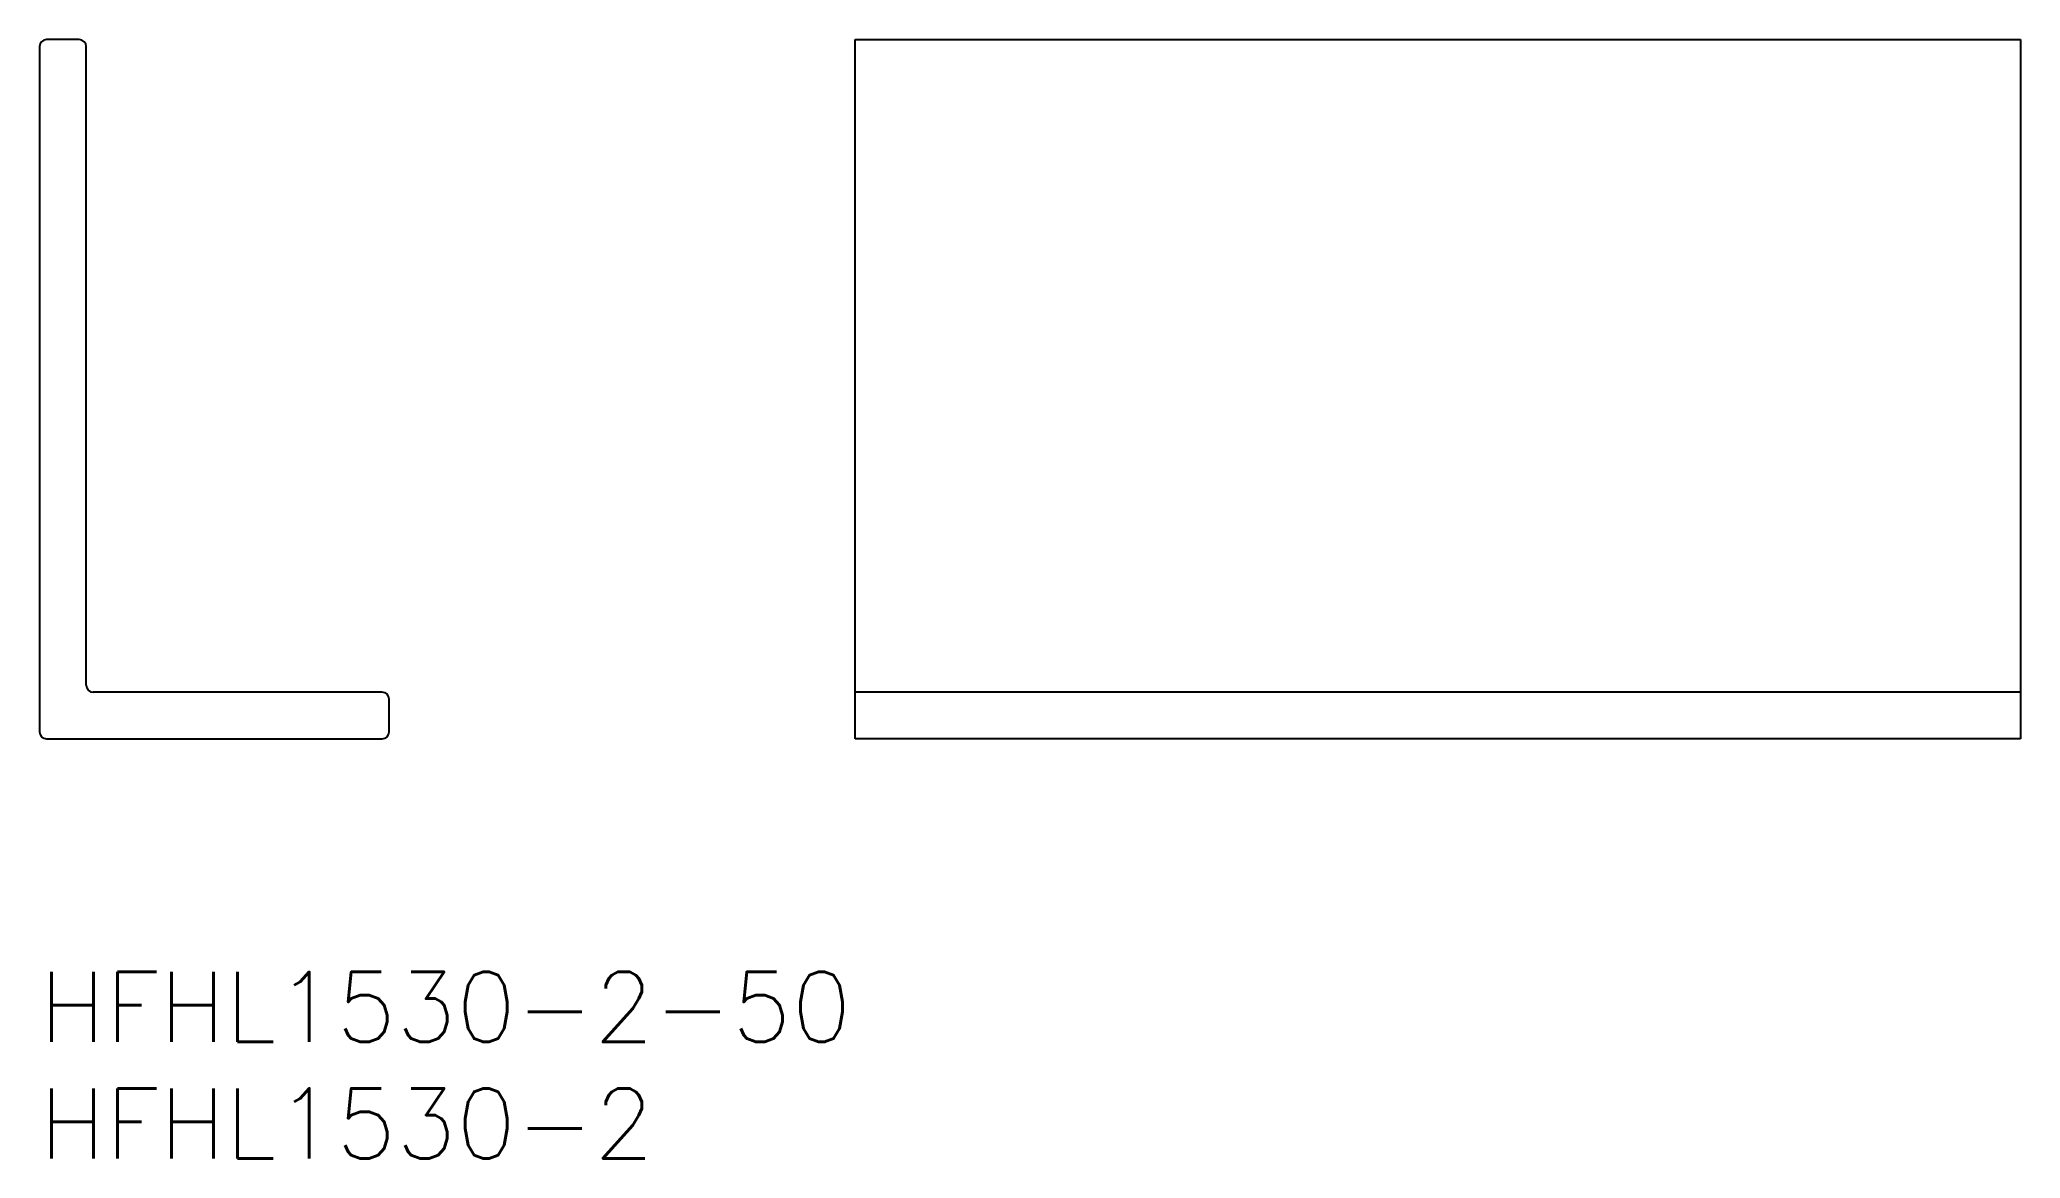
# Model space of a CAD drawing. Extents: x 0 to 85, y -8 to 40.
import ezdxf

# ---------------------------------------------------------------- set-up
doc = ezdxf.new("R2010")
doc.units = 0
doc.header["$LTSCALE"] = 0.5
doc.layers.add('MSM_CONTINUOUS', color=7, linetype='CONTINUOUS')
doc.layers.add('MSM_PART_NUMBER', color=7, linetype='CONTINUOUS')
doc.styles.get("Standard").update_dxf_attribs({"font": 'txt.shx', "height": 3, "bigfont": 'bigfont.shx'})

# ---------------------------------------------------------------- blocks, each defined once
blk = doc.blocks.new('*U3')
at = {"layer": 'MSM_PART_NUMBER'}
blk.add_text('HFHL1530-2-50', height=3, dxfattribs=at).set_placement((0, -3))
blk = doc.blocks.new('*U4')
at = {"layer": 'MSM_PART_NUMBER'}
blk.add_text('HFHL1530-2', height=3, dxfattribs=at).set_placement((0, -8))

msp = doc.modelspace()

# ---------------------------------------------------------------- linework, layer by layer
at = {"layer": 'MSM_CONTINUOUS'}
for p, q in [((1.7, 40), (0.3, 40)), ((35, 10), (35, 40)), ((35, 40), (85, 40)), ((85, 40), (85, 10)), ((0, 39.7), (0, 10.3)), ((2, 12.3), (2, 39.7)), ((14.7, 12), (2.3, 12)), ((85, 12), (35, 12)), ((15, 10.3), (15, 11.7)), ((0.3, 10), (14.7, 10)), ((85, 10), (35, 10))]:
    msp.add_line(p, q, dxfattribs=at)
for centre, start, end in [((0.3, 39.7), 90, 180), ((1.7, 39.7), 0, 90), ((2.3, 12.3), 180, 270), ((14.7, 11.7), 0, 90), ((0.3, 10.3), 180, 270), ((14.7, 10.3), 270, 0)]:
    msp.add_arc(centre, 0.3, start, end, dxfattribs=at)

# ---------------------------------------------------------------- block references
for name in ['*U3', '*U4']:
    msp.add_blockref(name, (0, 0), dxfattribs=at)

doc.saveas('drawing.dxf')
